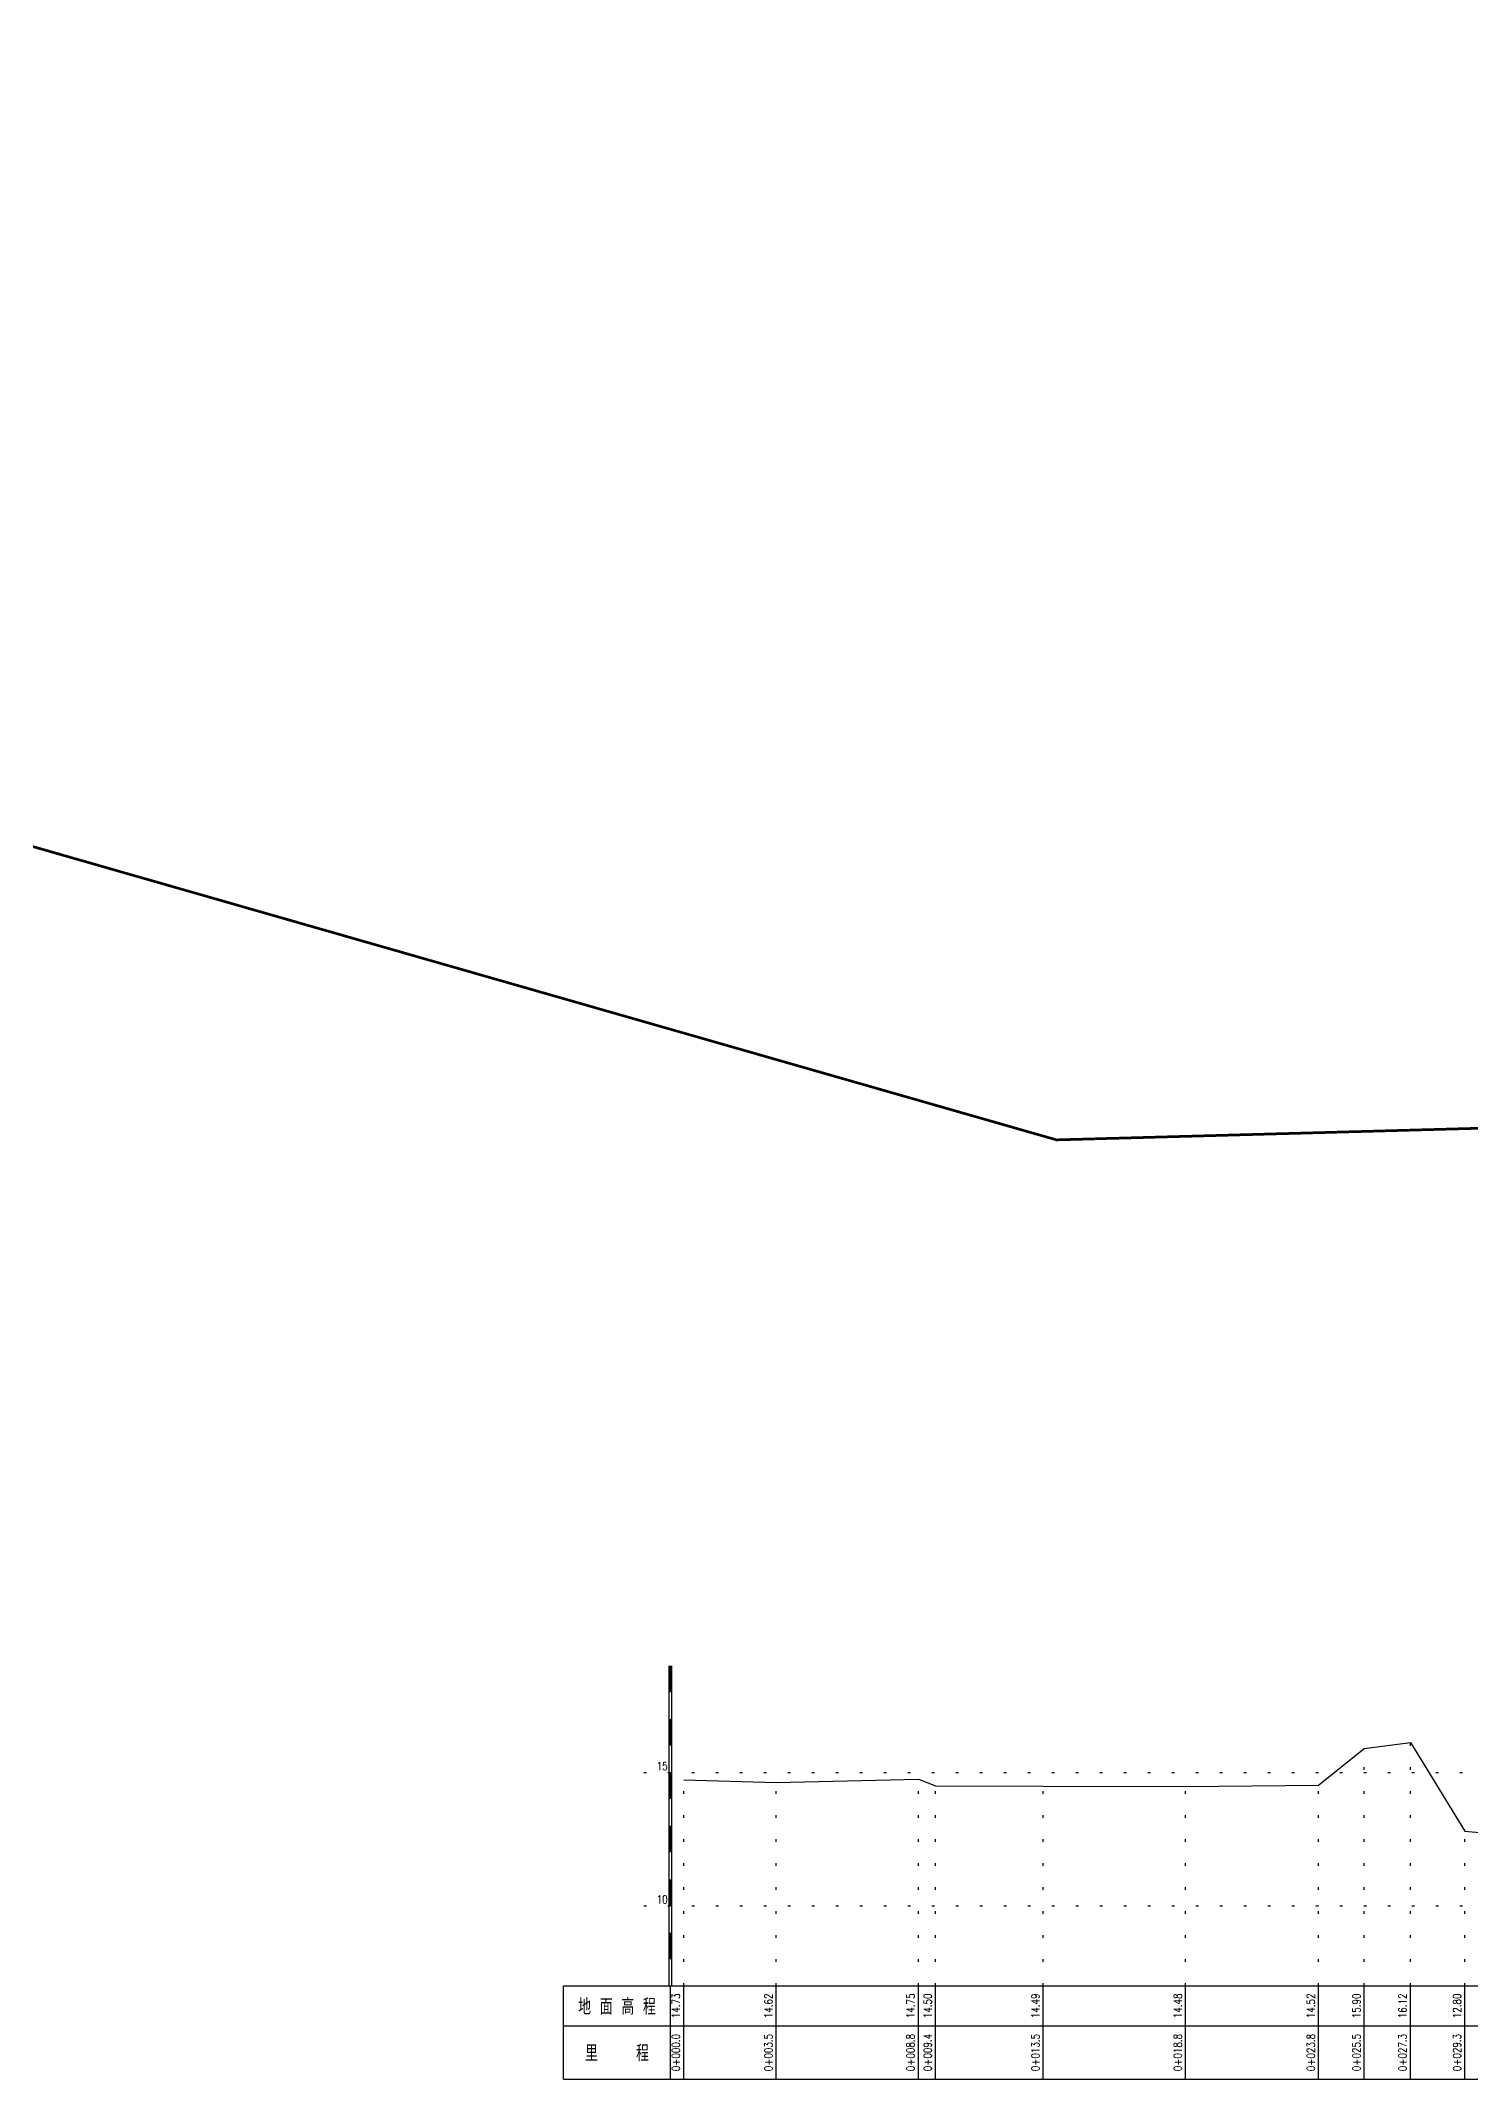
# Model space of a CAD drawing. Extents: x 482411 to 484142, y 3433749 to 3434182.
# Drawn here: x 482790.6 to 482844.2, y 3433749.1 to 3433825.5 of the extents above; entities that cross this region are included whole.
import ezdxf
from ezdxf.enums import TextEntityAlignment as Align

# ---------------------------------------------------------------- set-up
doc = ezdxf.new("R2010")
doc.units = 0
doc.header["$LTSCALE"] = 0.5
doc.linetypes.add('X4', pattern=[1.6, 0, -1.6])
for name, color, linetype in [('DMX', 1, 'CONTINUOUS'), ('zdm1', 2, 'CONTINUOUS'), ('ZDMT5', 3, 'CONTINUOUS')]:
    doc.layers.add(name, color=color, linetype=linetype)
doc.layers.add('县级河道', color=12, linetype='CONTINUOUS', lineweight=60)
doc.styles.add('HZ', font='rs.shx', dxfattribs={"width": 0.8, "bigfont": 'hztxt.shx'})

msp = doc.modelspace()

# ---------------------------------------------------------------- linework, layer by layer
at = {"layer": 'DMX', "linetype": 'Continuous', "flags": 128}
msp.add_lwpolyline([(482814.674, 3433760.353), (482818.144, 3433760.243), (482823.474, 3433760.373), (482824.114, 3433760.123), (482828.154, 3433760.113), (482833.494, 3433760.103), (482838.484, 3433760.143), (482840.194, 3433761.523), (482841.924, 3433761.743), (482843.964, 3433758.423), (482844.924, 3433758.333)], dxfattribs=at)
at = {"layer": 'zdm1', "linetype": 'Continuous'}
for p, q in [((482814.124, 3433752.623), (482814.124, 3433764.623)), ((482814.224, 3433752.623), (482814.224, 3433764.623)), ((482810.174, 3433752.623), (482814.674, 3433752.623)), ((482810.174, 3433749.123), (482810.174, 3433752.623)), ((482814.174, 3433749.123), (482814.174, 3433752.623)), ((482814.674, 3433752.623), (482876.194, 3433752.623)), ((482810.174, 3433751.123), (482876.194, 3433751.123)), ((482810.174, 3433749.123), (482876.194, 3433749.123))]:
    msp.add_line(p, q, dxfattribs=at)
at = {"layer": 'zdm1', "linetype": 'X4'}
for p, q in [((482813.174, 3433760.623), (482877.194, 3433760.623)), ((482813.174, 3433755.623), (482877.194, 3433755.623))]:
    msp.add_line(p, q, dxfattribs=at)
at = {"layer": 'zdm1', "linetype": 'Continuous', "flags": 128}
for points in [[(482814.174, 3433763.623, 0.1, 0.1, 0), (482814.174, 3433764.623, 0.1, 0.1, 0)], [(482814.174, 3433761.623, 0.1, 0.1, 0), (482814.174, 3433762.623, 0.1, 0.1, 0)], [(482814.174, 3433759.623, 0.1, 0.1, 0), (482814.174, 3433760.623, 0.1, 0.1, 0)], [(482814.174, 3433757.623, 0.1, 0.1, 0), (482814.174, 3433758.623, 0.1, 0.1, 0)], [(482814.174, 3433755.623, 0.1, 0.1, 0), (482814.174, 3433756.623, 0.1, 0.1, 0)], [(482814.174, 3433753.623, 0.1, 0.1, 0), (482814.174, 3433754.623, 0.1, 0.1, 0)]]:
    msp.add_lwpolyline(points, format="xyseb", dxfattribs=at)
at = {"layer": 'ZDMT5', "linetype": 'X4'}
for p, q in [((482841.924, 3433752.623), (482841.924, 3433761.743)), ((482840.194, 3433752.623), (482840.194, 3433761.523)), ((482814.674, 3433752.623), (482814.674, 3433760.353)), ((482818.144, 3433752.623), (482818.144, 3433760.243)), ((482823.474, 3433752.623), (482823.474, 3433760.373)), ((482824.114, 3433752.623), (482824.114, 3433760.123)), ((482828.154, 3433752.623), (482828.154, 3433760.113)), ((482833.494, 3433752.623), (482833.494, 3433760.103)), ((482838.484, 3433752.623), (482838.484, 3433760.143)), ((482843.964, 3433752.623), (482843.964, 3433758.423))]:
    msp.add_line(p, q, dxfattribs=at)
at = {"layer": 'ZDMT5', "linetype": 'Continuous'}
for p, q in [((482814.674, 3433749.123), (482814.674, 3433752.623)), ((482818.144, 3433749.123), (482818.144, 3433752.623)), ((482823.474, 3433749.123), (482823.474, 3433752.623)), ((482824.114, 3433749.123), (482824.114, 3433752.623)), ((482828.154, 3433749.123), (482828.154, 3433752.623)), ((482833.494, 3433749.123), (482833.494, 3433752.623)), ((482838.484, 3433749.123), (482838.484, 3433752.623)), ((482840.194, 3433749.123), (482840.194, 3433752.623)), ((482841.924, 3433749.123), (482841.924, 3433752.623)), ((482843.964, 3433749.123), (482843.964, 3433752.623))]:
    msp.add_line(p, q, dxfattribs=at)
at = {"layer": '县级河道', "lineweight": 0, "const_width": 0.1}
msp.add_lwpolyline([(482411.203, 3434042.207), (482448.079, 3434040.243), (482485.332, 3434033.258), (482512.637, 3434020.769), (482533.169, 3434001.296), (482578.042, 3433937.796), (482599.632, 3433913.454), (482637.732, 3433898.002), (482688.956, 3433875.566), (482711.604, 3433861.596), (482746.318, 3433833.021), (482757.748, 3433815.452), (482785.053, 3433796.826), (482828.656, 3433784.337), (482913.323, 3433786.666), (482985.713, 3433795.344), (483044.98, 3433802.964), (483073.555, 3433806.139), (483136.42, 3433822.649), (483242.465, 3433839.582), (483340.044, 3433870.909)], dxfattribs=at)

# ---------------------------------------------------------------- texts
at = {"layer": 'zdm1', "linetype": 'Continuous', "style": 'HZ', "width": 0.8}
for s, p in [('15', (482814.074, 3433760.623)), ('10', (482814.074, 3433755.623))]:
    msp.add_text(s, height=0.3, dxfattribs=at).set_placement(p, align=Align.BOTTOM_RIGHT)
for s, p in [('地 面 高 程', (482812.174, 3433751.873)), ('里    程', (482812.174, 3433750.123))]:
    msp.add_text(s, height=0.6, dxfattribs=at).set_placement(p, align=Align.MIDDLE)
at = {"layer": 'ZDMT5', "linetype": 'Continuous', "style": 'HZ', "width": 0.8}
for s, p in [('14.73', (482814.624, 3433751.873)), ('14.62', (482818.094, 3433751.873)), ('14.75', (482823.424, 3433751.873)), ('14.50', (482824.064, 3433751.873)), ('14.49', (482828.104, 3433751.873)), ('14.48', (482833.444, 3433751.873)), ('14.52', (482838.434, 3433751.873)), ('15.90', (482840.144, 3433751.873)), ('16.12', (482841.874, 3433751.873)), ('12.80', (482843.914, 3433751.873)), ('0+000.0', (482814.624, 3433750.123)), ('0+003.5', (482818.094, 3433750.123)), ('0+008.8', (482823.424, 3433750.123)), ('0+009.4', (482824.064, 3433750.123)), ('0+013.5', (482828.104, 3433750.123)), ('0+018.8', (482833.444, 3433750.123)), ('0+023.8', (482838.434, 3433750.123)), ('0+025.5', (482840.144, 3433750.123)), ('0+027.3', (482841.874, 3433750.123)), ('0+029.3', (482843.914, 3433750.123))]:
    msp.add_text(s, height=0.3, rotation=90, dxfattribs=at).set_placement(p, align=Align.BOTTOM_CENTER)

doc.saveas('drawing.dxf')
